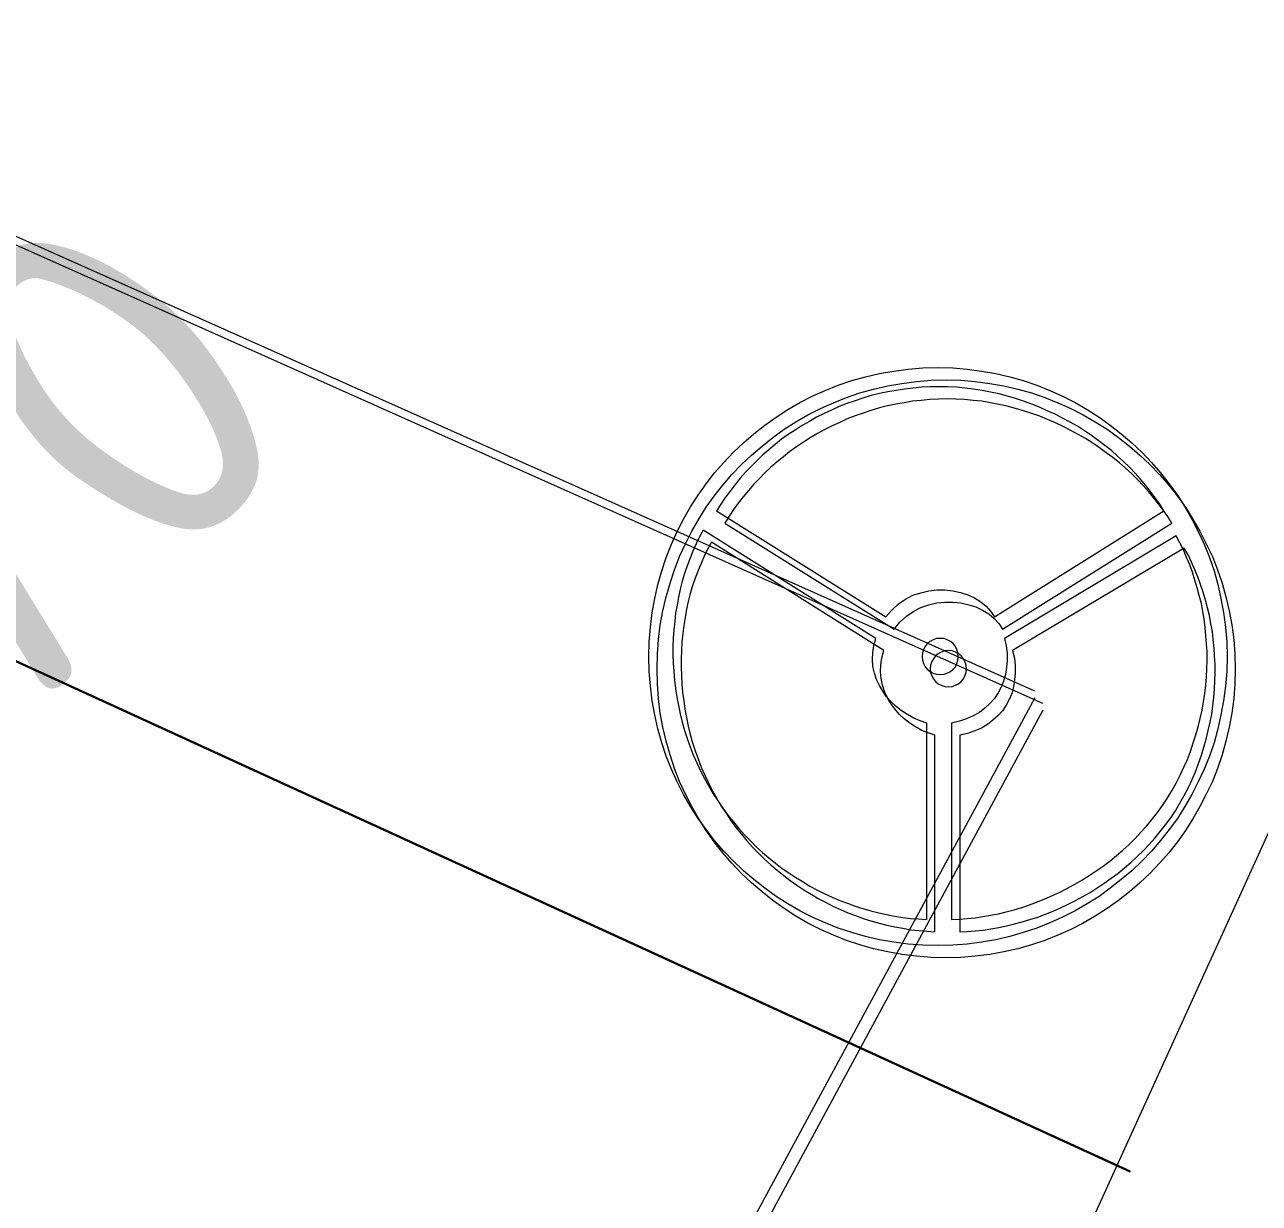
# Model space of a CAD drawing. Header units: millimetres. Extents: x 519 to 9564855, y -810 to 5021775.
# Drawn here: x 9526115.08 to 9526159.44, y 5001349.71 to 5001392.08 of the extents above; entities that cross this region are included whole.
import ezdxf

# ---------------------------------------------------------------- set-up
doc = ezdxf.new("R2010")
doc.units = ezdxf.units.MM
doc.header["$LTSCALE"] = 2
doc.header["$MEASUREMENT"] = 0
doc.layers.add('OLD WELLS(dr.bfr2000)', color=24, linetype='Continuous')
doc.layers.add('ТХ_выкидные линии', color=24, linetype='Continuous')
for name, color, linetype, lineweight in [('PPLINE_GAS', 4, 'GAS_LINE', 30), ('Электро', 1, 'Continuous', 30), ('Электроснаб', 1, 'Continuous', 18), ('Электроснабжене', 1, 'Continuous', 18)]:
    doc.layers.add(name, color=color, linetype=linetype, lineweight=lineweight)
doc.styles.add('92051501$0$STANDARD', font='simplex.shx')
doc.styles.add('Elect', font='isocpeur.ttf')
doc.linetypes.add('GAS_LINE', pattern='A,0.5,-0.2,["G",92051501$0$STANDARD,S=0.1,R=0,X=-0.1,Y=-0.05],-0.05', length=0.75)
doc.linetypes.add('WTR_LINE', pattern='A,0.5,-0.2,["W",92051501$0$STANDARD,S=0.1,R=0,X=-0.1,Y=-0.05],-0.05', length=0.75)

msp = doc.modelspace()

# ---------------------------------------------------------------- linework, layer by layer
at = {"layer": 'PPLINE_GAS', "linetype": 'GAS_LINE', "lineweight": 0, "ltscale": 20}
for points in [[(9526151.37432, 5001368.11513), (9526107.29906, 5001387.79579)], [(9526151.37432, 5001367.88083), (9526095.056, 5001263.615)]]:
    msp.add_lwpolyline(points, dxfattribs=at)
at = {"layer": 'PPLINE_GAS', "color": 4, "linetype": 'GAS_LINE', "lineweight": 0, "ltscale": 20, "elevation": 11.90027}
msp.add_lwpolyline([(9526151.66561, 5001367.67443), (9526107.59034, 5001387.3551)], dxfattribs=at)
at = {"layer": 'PPLINE_GAS', "lineweight": 0}
for points in [[(9526147.89586, 5001379.74906), (9526147.89586, 5001379.74906), (9526148.42558, 5001379.73868), (9526148.94492, 5001379.69713), (9526149.46425, 5001379.62442), (9526149.9732, 5001379.54133), (9526150.47177, 5001379.41669), (9526150.95994, 5001379.28166), (9526151.44812, 5001379.11548), (9526151.91552, 5001378.92851), (9526152.37253, 5001378.72078), (9526152.81916, 5001378.49227), (9526153.2554, 5001378.24299), (9526153.68126, 5001377.97294), (9526154.08634, 5001377.68211), (9526154.48104, 5001377.37051), (9526154.85496, 5001377.04852), (9526155.21849, 5001376.70576), (9526155.56125, 5001376.34222), (9526155.89363, 5001375.9683), (9526156.20523, 5001375.57361), (9526156.49606, 5001375.16853), (9526156.76611, 5001374.74267), (9526157.01539, 5001374.30643), (9526157.2439, 5001373.8598), (9526157.46202, 5001373.40278), (9526157.64898, 5001372.925), (9526157.81517, 5001372.44721), (9526157.9502, 5001371.94865), (9526158.06445, 5001371.45008), (9526158.15793, 5001370.94113), (9526158.23064, 5001370.4218), (9526158.27219, 5001369.89208), (9526158.28257, 5001369.36235), (9526158.28257, 5001369.36235), (9526158.27219, 5001368.82225), (9526158.23064, 5001368.29252), (9526158.15793, 5001367.77319), (9526158.06445, 5001367.26424), (9526157.9502, 5001366.76568), (9526157.81517, 5001366.26711), (9526157.64898, 5001365.77894), (9526157.46202, 5001365.31154), (9526157.2439, 5001364.85452), (9526157.01539, 5001364.40789), (9526156.76611, 5001363.97165), (9526156.49606, 5001363.5458), (9526156.20523, 5001363.14071), (9526155.89363, 5001362.74602), (9526155.56125, 5001362.3721), (9526155.21849, 5001362.00856), (9526154.85496, 5001361.6658), (9526154.48104, 5001361.34381), (9526154.08634, 5001361.03221), (9526153.68126, 5001360.74138), (9526153.2554, 5001360.47133), (9526152.81916, 5001360.22205), (9526152.37253, 5001359.99354), (9526151.91552, 5001359.78581), (9526151.44812, 5001359.59885), (9526150.95994, 5001359.44305), (9526150.47177, 5001359.29763), (9526149.9732, 5001359.18338), (9526149.46425, 5001359.0899), (9526148.94492, 5001359.02758), (9526148.42558, 5001358.98603), (9526147.89586, 5001358.97564), (9526147.89586, 5001358.97564), (9526147.35575, 5001358.98603), (9526146.82603, 5001359.02758), (9526146.30669, 5001359.0899), (9526145.79775, 5001359.18338), (9526145.2888, 5001359.29763), (9526144.80062, 5001359.44305), (9526144.31245, 5001359.59885), (9526143.84504, 5001359.78581), (9526143.37764, 5001359.99354), (9526142.93101, 5001360.22205), (9526142.49477, 5001360.47133), (9526142.0793, 5001360.74138), (9526141.67422, 5001361.03221), (9526141.27953, 5001361.34381), (9526140.90561, 5001361.6658), (9526140.54207, 5001362.00856), (9526140.19931, 5001362.3721), (9526139.86693, 5001362.74602), (9526139.56572, 5001363.14071), (9526139.27489, 5001363.5458), (9526139.00484, 5001363.97165), (9526138.75556, 5001364.40789), (9526138.52705, 5001364.85452), (9526138.31931, 5001365.31154), (9526138.13235, 5001365.77894), (9526137.97655, 5001366.26711), (9526137.83114, 5001366.76568), (9526137.71689, 5001367.26424), (9526137.6234, 5001367.77319), (9526137.56108, 5001368.29252), (9526137.51954, 5001368.82225), (9526137.50915, 5001369.36235), (9526137.50915, 5001369.36235), (9526137.51954, 5001369.89208), (9526137.56108, 5001370.4218), (9526137.6234, 5001370.94113), (9526137.71689, 5001371.45008), (9526137.83114, 5001371.94865), (9526137.97655, 5001372.44721), (9526138.13235, 5001372.925), (9526138.31931, 5001373.40278), (9526138.52705, 5001373.8598), (9526138.75556, 5001374.30643), (9526139.00484, 5001374.74267), (9526139.27489, 5001375.16853), (9526139.56572, 5001375.57361), (9526139.86693, 5001375.9683), (9526140.19931, 5001376.34222), (9526140.54207, 5001376.70576), (9526140.90561, 5001377.04852), (9526141.27953, 5001377.37051), (9526141.67422, 5001377.68211), (9526142.0793, 5001377.97294), (9526142.49477, 5001378.24299), (9526142.93101, 5001378.49227), (9526143.37764, 5001378.72078), (9526143.84504, 5001378.92851), (9526144.31245, 5001379.11548), (9526144.80062, 5001379.28166), (9526145.2888, 5001379.41669), (9526145.79775, 5001379.54133), (9526146.30669, 5001379.62442), (9526146.82603, 5001379.69713), (9526147.35575, 5001379.73868), (9526147.89586, 5001379.74906)], [(9526146.02625, 5001370.78533), (9526146.02625, 5001370.78533), (9526146.23399, 5001371.03461), (9526146.47288, 5001371.25274), (9526146.73255, 5001371.42931), (9526146.99222, 5001371.56434), (9526147.27266, 5001371.65782), (9526147.56349, 5001371.73052), (9526147.85431, 5001371.76168), (9526148.14514, 5001371.76168), (9526148.42558, 5001371.73052), (9526148.70602, 5001371.6682), (9526148.96569, 5001371.58511), (9526149.20459, 5001371.47086), (9526149.43309, 5001371.33583), (9526149.62006, 5001371.16964), (9526149.78624, 5001370.99307), (9526149.92127, 5001370.78533), (9526156.00788, 5001374.59726), (9526156.00788, 5001374.59726), (9526155.86247, 5001374.83615), (9526155.69628, 5001375.06466), (9526155.53009, 5001375.29317), (9526155.35352, 5001375.52167), (9526155.16656, 5001375.73979), (9526154.9796, 5001375.95792), (9526154.77186, 5001376.16565), (9526154.56413, 5001376.37338), (9526154.34601, 5001376.57073), (9526154.12789, 5001376.76808), (9526153.88899, 5001376.95504), (9526153.6501, 5001377.13161), (9526153.4112, 5001377.30819), (9526153.16192, 5001377.47438), (9526152.90226, 5001377.64056), (9526152.64259, 5001377.78598), (9526152.37253, 5001377.93139), (9526152.10248, 5001378.0768), (9526151.82204, 5001378.20145), (9526151.5416, 5001378.32609), (9526151.26116, 5001378.44034), (9526150.97033, 5001378.54421), (9526150.6795, 5001378.63769), (9526150.38867, 5001378.72078), (9526150.08746, 5001378.80387), (9526149.78624, 5001378.86619), (9526149.48503, 5001378.92851), (9526149.17343, 5001378.98045), (9526148.87221, 5001379.01161), (9526148.56061, 5001379.04277), (9526148.24901, 5001379.05316), (9526147.93741, 5001379.06354), (9526147.93741, 5001379.06354), (9526147.62581, 5001379.05316), (9526147.31421, 5001379.04277), (9526147.0026, 5001379.01161), (9526146.691, 5001378.98045), (9526146.38979, 5001378.92851), (9526146.08857, 5001378.87658), (9526145.78736, 5001378.81426), (9526145.49653, 5001378.74155), (9526145.19532, 5001378.64807), (9526144.91488, 5001378.55459), (9526144.62405, 5001378.46111), (9526144.34361, 5001378.34686), (9526144.07355, 5001378.22222), (9526143.8035, 5001378.09758), (9526143.53344, 5001377.96255), (9526143.27378, 5001377.81714), (9526143.01411, 5001377.67172), (9526142.76483, 5001377.50554), (9526142.51555, 5001377.33935), (9526142.27665, 5001377.17316), (9526142.04814, 5001376.9862), (9526141.81964, 5001376.79924), (9526141.60151, 5001376.61228), (9526141.38339, 5001376.40454), (9526141.17566, 5001376.19681), (9526140.97831, 5001375.98908), (9526140.79135, 5001375.77095), (9526140.60439, 5001375.54245), (9526140.42782, 5001375.31394), (9526140.25124, 5001375.08543), (9526140.09544, 5001374.84654), (9526139.93964, 5001374.59726), (9526146.02625, 5001370.78533)], [(9526147.49078, 5001366.97341), (9526147.49078, 5001366.97341), (9526147.25189, 5001367.0565), (9526147.02338, 5001367.14999), (9526146.79487, 5001367.27463), (9526146.58714, 5001367.40965), (9526146.38979, 5001367.56545), (9526146.21321, 5001367.73164), (9526146.04703, 5001367.9186), (9526145.912, 5001368.11595), (9526145.78736, 5001368.32368), (9526145.68349, 5001368.5418), (9526145.61079, 5001368.77031), (9526145.55885, 5001369.00921), (9526145.53808, 5001369.25849), (9526145.54846, 5001369.50777), (9526145.59001, 5001369.75705), (9526145.66272, 5001370.01672), (9526139.46185, 5001373.91173), (9526139.46185, 5001373.91173), (9526139.32683, 5001373.66245), (9526139.20218, 5001373.41317), (9526139.08793, 5001373.1535), (9526138.98406, 5001372.89384), (9526138.8802, 5001372.62378), (9526138.78672, 5001372.34334), (9526138.70362, 5001372.07329), (9526138.63092, 5001371.78246), (9526138.5686, 5001371.50202), (9526138.51666, 5001371.21119), (9526138.46473, 5001370.92036), (9526138.43357, 5001370.62953), (9526138.40241, 5001370.32832), (9526138.38163, 5001370.0271), (9526138.37125, 5001369.72589), (9526138.37125, 5001369.42467), (9526138.38163, 5001369.12346), (9526138.40241, 5001368.82225), (9526138.42318, 5001368.51064), (9526138.46473, 5001368.20943), (9526138.50628, 5001367.90822), (9526138.5686, 5001367.607), (9526138.63092, 5001367.30579), (9526138.70362, 5001367.00457), (9526138.78672, 5001366.70336), (9526138.8802, 5001366.41253), (9526138.98406, 5001366.1217), (9526139.09832, 5001365.83087), (9526139.22296, 5001365.54005), (9526139.35799, 5001365.2596), (9526139.5034, 5001364.97916), (9526139.6592, 5001364.69872), (9526139.6592, 5001364.69872), (9526139.815, 5001364.42867), (9526139.99157, 5001364.169), (9526140.15776, 5001363.90933), (9526140.34472, 5001363.66005), (9526140.54207, 5001363.42116), (9526140.73942, 5001363.18226), (9526140.93677, 5001362.95375), (9526141.15489, 5001362.73563), (9526141.36262, 5001362.5279), (9526141.59113, 5001362.32016), (9526141.81964, 5001362.12282), (9526142.05853, 5001361.93586), (9526142.29742, 5001361.7489), (9526142.53632, 5001361.58271), (9526142.7856, 5001361.41652), (9526143.04527, 5001361.26072), (9526143.29455, 5001361.10492), (9526143.5646, 5001360.96989), (9526143.82427, 5001360.83487), (9526144.09433, 5001360.71022), (9526144.36438, 5001360.59597), (9526144.64482, 5001360.4921), (9526144.91488, 5001360.38824), (9526145.19532, 5001360.30514), (9526145.48614, 5001360.22205), (9526145.76659, 5001360.14934), (9526146.04703, 5001360.08702), (9526146.33785, 5001360.03509), (9526146.62868, 5001359.98315), (9526146.90912, 5001359.95199), (9526147.19995, 5001359.93122), (9526147.49078, 5001359.91045), (9526147.49078, 5001366.97341)], [(9526150.2848, 5001370.01672), (9526150.2848, 5001370.01672), (9526150.34713, 5001369.74666), (9526150.37829, 5001369.47661), (9526150.37829, 5001369.21694), (9526150.35751, 5001368.96766), (9526150.31596, 5001368.71838), (9526150.25364, 5001368.47948), (9526150.16016, 5001368.26136), (9526150.0563, 5001368.05363), (9526149.92127, 5001367.85628), (9526149.75508, 5001367.66932), (9526149.57851, 5001367.51352), (9526149.38116, 5001367.35772), (9526149.16304, 5001367.23308), (9526148.92415, 5001367.12921), (9526148.66448, 5001367.03573), (9526148.38404, 5001366.97341), (9526148.38404, 5001359.91045), (9526148.38404, 5001359.91045), (9526148.66448, 5001359.92083), (9526148.94492, 5001359.94161), (9526149.22536, 5001359.97277), (9526149.5058, 5001360.01432), (9526149.78624, 5001360.06625), (9526150.06668, 5001360.11818), (9526150.34713, 5001360.19089), (9526150.62757, 5001360.2636), (9526150.90801, 5001360.34669), (9526151.18845, 5001360.44017), (9526151.46889, 5001360.54404), (9526151.73894, 5001360.6479), (9526152.009, 5001360.77254), (9526152.27905, 5001360.89719), (9526152.54911, 5001361.03221), (9526152.80878, 5001361.17763), (9526153.06844, 5001361.32304), (9526153.32811, 5001361.48923), (9526153.57739, 5001361.65542), (9526153.82667, 5001361.83199), (9526154.06557, 5001362.00856), (9526154.30446, 5001362.20591), (9526154.53297, 5001362.40326), (9526154.76148, 5001362.61099), (9526154.9796, 5001362.81873), (9526155.18733, 5001363.04723), (9526155.39507, 5001363.27574), (9526155.59241, 5001363.51464), (9526155.77937, 5001363.75353), (9526155.96634, 5001364.00281), (9526156.13252, 5001364.26248), (9526156.29871, 5001364.53253), (9526156.29871, 5001364.53253), (9526156.45451, 5001364.81298), (9526156.59992, 5001365.09342), (9526156.73495, 5001365.38424), (9526156.85959, 5001365.66469), (9526156.96346, 5001365.95551), (9526157.06733, 5001366.25673), (9526157.16081, 5001366.54756), (9526157.2439, 5001366.83838), (9526157.31661, 5001367.1396), (9526157.38931, 5001367.44081), (9526157.44125, 5001367.73164), (9526157.4828, 5001368.03286), (9526157.51396, 5001368.33407), (9526157.54512, 5001368.63528), (9526157.5555, 5001368.92611), (9526157.56589, 5001369.22733), (9526157.56589, 5001369.52854), (9526157.54512, 5001369.81937), (9526157.52434, 5001370.1102), (9526157.49318, 5001370.41141), (9526157.46202, 5001370.70224), (9526157.41009, 5001370.98268), (9526157.35815, 5001371.27351), (9526157.28545, 5001371.55395), (9526157.21274, 5001371.83439), (9526157.12965, 5001372.11483), (9526157.03617, 5001372.39527), (9526156.94269, 5001372.66533), (9526156.82843, 5001372.925), (9526156.71418, 5001373.19505), (9526156.58954, 5001373.45472), (9526156.45451, 5001373.704), (9526150.2848, 5001370.01672)], [(9526147.97896, 5001370.01672), (9526147.97896, 5001370.01672), (9526147.84393, 5001370.00633), (9526147.71929, 5001369.96478), (9526147.61542, 5001369.90246), (9526147.51155, 5001369.82976), (9526147.43885, 5001369.72589), (9526147.37653, 5001369.62202), (9526147.33498, 5001369.49738), (9526147.32459, 5001369.36235), (9526147.32459, 5001369.36235), (9526147.33498, 5001369.22733), (9526147.37653, 5001369.11307), (9526147.43885, 5001368.99882), (9526147.51155, 5001368.90534), (9526147.61542, 5001368.82225), (9526147.71929, 5001368.77031), (9526147.84393, 5001368.72877), (9526147.97896, 5001368.71838), (9526147.97896, 5001368.71838), (9526148.11398, 5001368.72877), (9526148.22824, 5001368.77031), (9526148.34249, 5001368.82225), (9526148.43597, 5001368.90534), (9526148.51906, 5001368.99882), (9526148.571, 5001369.11307), (9526148.61254, 5001369.22733), (9526148.62293, 5001369.36235), (9526148.62293, 5001369.36235), (9526148.61254, 5001369.49738), (9526148.571, 5001369.62202), (9526148.51906, 5001369.72589), (9526148.43597, 5001369.82976), (9526148.34249, 5001369.90246), (9526148.22824, 5001369.96478), (9526148.11398, 5001370.00633), (9526147.97896, 5001370.01672)]]:
    msp.add_lwpolyline(points, dxfattribs=at)
at = {"layer": 'PPLINE_GAS', "color": 54, "lineweight": 0, "true_color": 0xa8a81f, "elevation": 11.90027}
for points in [[(9526148.18714, 5001379.30837), (9526148.18714, 5001379.30837), (9526148.71687, 5001379.29799), (9526149.2362, 5001379.25644), (9526149.75554, 5001379.18373), (9526150.26449, 5001379.10064), (9526150.76305, 5001378.976), (9526151.25122, 5001378.84097), (9526151.7394, 5001378.67478), (9526152.2068, 5001378.48782), (9526152.66382, 5001378.28009), (9526153.11045, 5001378.05158), (9526153.54669, 5001377.8023), (9526153.97254, 5001377.53225), (9526154.37762, 5001377.24142), (9526154.77232, 5001376.92982), (9526155.14624, 5001376.60783), (9526155.50978, 5001376.26507), (9526155.85254, 5001375.90153), (9526156.18491, 5001375.52761), (9526156.49651, 5001375.13292), (9526156.78734, 5001374.72783), (9526157.0574, 5001374.30198), (9526157.30668, 5001373.86574), (9526157.53518, 5001373.41911), (9526157.7533, 5001372.96209), (9526157.94027, 5001372.48431), (9526158.10645, 5001372.00652), (9526158.24148, 5001371.50795), (9526158.35573, 5001371.00939), (9526158.44921, 5001370.50044), (9526158.52192, 5001369.98111), (9526158.56347, 5001369.45139), (9526158.57385, 5001368.92166), (9526158.57385, 5001368.92166), (9526158.56347, 5001368.38155), (9526158.52192, 5001367.85183), (9526158.44921, 5001367.3325), (9526158.35573, 5001366.82355), (9526158.24148, 5001366.32499), (9526158.10645, 5001365.82642), (9526157.94027, 5001365.33825), (9526157.7533, 5001364.87085), (9526157.53518, 5001364.41383), (9526157.30668, 5001363.9672), (9526157.0574, 5001363.53096), (9526156.78734, 5001363.10511), (9526156.49651, 5001362.70002), (9526156.18491, 5001362.30533), (9526155.85254, 5001361.93141), (9526155.50978, 5001361.56787), (9526155.14624, 5001361.22511), (9526154.77232, 5001360.90312), (9526154.37762, 5001360.59152), (9526153.97254, 5001360.30069), (9526153.54669, 5001360.03064), (9526153.11045, 5001359.78136), (9526152.66382, 5001359.55285), (9526152.2068, 5001359.34512), (9526151.7394, 5001359.15816), (9526151.25122, 5001359.00235), (9526150.76305, 5001358.85694), (9526150.26449, 5001358.74269), (9526149.75554, 5001358.64921), (9526149.2362, 5001358.58689), (9526148.71687, 5001358.54534), (9526148.18714, 5001358.53495), (9526148.18714, 5001358.53495), (9526147.64704, 5001358.54534), (9526147.11731, 5001358.58689), (9526146.59798, 5001358.64921), (9526146.08903, 5001358.74269), (9526145.58008, 5001358.85694), (9526145.0919, 5001359.00235), (9526144.60373, 5001359.15816), (9526144.13633, 5001359.34512), (9526143.66893, 5001359.55285), (9526143.2223, 5001359.78136), (9526142.78605, 5001360.03064), (9526142.37059, 5001360.30069), (9526141.9655, 5001360.59152), (9526141.57081, 5001360.90312), (9526141.19689, 5001361.22511), (9526140.83335, 5001361.56787), (9526140.49059, 5001361.93141), (9526140.15822, 5001362.30533), (9526139.857, 5001362.70002), (9526139.56617, 5001363.10511), (9526139.29612, 5001363.53096), (9526139.04684, 5001363.9672), (9526138.81833, 5001364.41383), (9526138.6106, 5001364.87085), (9526138.42364, 5001365.33825), (9526138.26784, 5001365.82642), (9526138.12242, 5001366.32499), (9526138.00817, 5001366.82355), (9526137.91469, 5001367.3325), (9526137.85237, 5001367.85183), (9526137.81082, 5001368.38155), (9526137.80043, 5001368.92166), (9526137.80043, 5001368.92166), (9526137.81082, 5001369.45139), (9526137.85237, 5001369.98111), (9526137.91469, 5001370.50044), (9526138.00817, 5001371.00939), (9526138.12242, 5001371.50795), (9526138.26784, 5001372.00652), (9526138.42364, 5001372.48431), (9526138.6106, 5001372.96209), (9526138.81833, 5001373.41911), (9526139.04684, 5001373.86574), (9526139.29612, 5001374.30198), (9526139.56617, 5001374.72783), (9526139.857, 5001375.13292), (9526140.15822, 5001375.52761), (9526140.49059, 5001375.90153), (9526140.83335, 5001376.26507), (9526141.19689, 5001376.60783), (9526141.57081, 5001376.92982), (9526141.9655, 5001377.24142), (9526142.37059, 5001377.53225), (9526142.78605, 5001377.8023), (9526143.2223, 5001378.05158), (9526143.66893, 5001378.28009), (9526144.13633, 5001378.48782), (9526144.60373, 5001378.67478), (9526145.0919, 5001378.84097), (9526145.58008, 5001378.976), (9526146.08903, 5001379.10064), (9526146.59798, 5001379.18373), (9526147.11731, 5001379.25644), (9526147.64704, 5001379.29799), (9526148.18714, 5001379.30837)], [(9526146.31754, 5001370.34464), (9526146.31754, 5001370.34464), (9526146.52527, 5001370.59392), (9526146.76417, 5001370.81204), (9526147.02383, 5001370.98862), (9526147.2835, 5001371.12365), (9526147.56394, 5001371.21713), (9526147.85477, 5001371.28983), (9526148.1456, 5001371.32099), (9526148.43643, 5001371.32099), (9526148.71687, 5001371.28983), (9526148.99731, 5001371.22751), (9526149.25698, 5001371.14442), (9526149.49587, 5001371.03017), (9526149.72438, 5001370.89514), (9526149.91134, 5001370.72895), (9526150.07753, 5001370.55238), (9526150.21255, 5001370.34464), (9526156.29917, 5001374.15657), (9526156.29917, 5001374.15657), (9526156.15375, 5001374.39546), (9526155.98756, 5001374.62397), (9526155.82138, 5001374.85248), (9526155.6448, 5001375.08098), (9526155.45784, 5001375.2991), (9526155.27088, 5001375.51722), (9526155.06315, 5001375.72496), (9526154.85541, 5001375.93269), (9526154.63729, 5001376.13004), (9526154.41917, 5001376.32739), (9526154.18028, 5001376.51435), (9526153.94138, 5001376.69092), (9526153.70249, 5001376.8675), (9526153.45321, 5001377.03368), (9526153.19354, 5001377.19987), (9526152.93387, 5001377.34529), (9526152.66382, 5001377.4907), (9526152.39376, 5001377.63611), (9526152.11332, 5001377.76075), (9526151.83288, 5001377.88539), (9526151.55244, 5001377.99965), (9526151.26161, 5001378.10352), (9526150.97078, 5001378.197), (9526150.67995, 5001378.28009), (9526150.37874, 5001378.36318), (9526150.07753, 5001378.4255), (9526149.77631, 5001378.48782), (9526149.46471, 5001378.53976), (9526149.1635, 5001378.57092), (9526148.85189, 5001378.60208), (9526148.54029, 5001378.61246), (9526148.22869, 5001378.62285), (9526148.22869, 5001378.62285), (9526147.91709, 5001378.61246), (9526147.60549, 5001378.60208), (9526147.29389, 5001378.57092), (9526146.98229, 5001378.53976), (9526146.68107, 5001378.48782), (9526146.37986, 5001378.43589), (9526146.07864, 5001378.37357), (9526145.78781, 5001378.30086), (9526145.4866, 5001378.20738), (9526145.20616, 5001378.1139), (9526144.91533, 5001378.02042), (9526144.63489, 5001377.90617), (9526144.36483, 5001377.78153), (9526144.09478, 5001377.65689), (9526143.82473, 5001377.52186), (9526143.56506, 5001377.37645), (9526143.30539, 5001377.23103), (9526143.05611, 5001377.06484), (9526142.80683, 5001376.89866), (9526142.56793, 5001376.73247), (9526142.33943, 5001376.54551), (9526142.11092, 5001376.35855), (9526141.8928, 5001376.17159), (9526141.67468, 5001375.96385), (9526141.46694, 5001375.75612), (9526141.2696, 5001375.54838), (9526141.08263, 5001375.33026), (9526140.89567, 5001375.10176), (9526140.7191, 5001374.87325), (9526140.54253, 5001374.64474), (9526140.38672, 5001374.40585), (9526140.23092, 5001374.15657), (9526146.31754, 5001370.34464)], [(9526147.78206, 5001366.53272), (9526147.78206, 5001366.53272), (9526147.54317, 5001366.61581), (9526147.31466, 5001366.70929), (9526147.08615, 5001366.83393), (9526146.87842, 5001366.96896), (9526146.68107, 5001367.12476), (9526146.5045, 5001367.29095), (9526146.33831, 5001367.47791), (9526146.20328, 5001367.67526), (9526146.07864, 5001367.88299), (9526145.97478, 5001368.10111), (9526145.90207, 5001368.32962), (9526145.85013, 5001368.56852), (9526145.82936, 5001368.8178), (9526145.83975, 5001369.06708), (9526145.88129, 5001369.31636), (9526145.954, 5001369.57603), (9526139.75314, 5001373.47104), (9526139.75314, 5001373.47104), (9526139.61811, 5001373.22176), (9526139.49347, 5001372.97248), (9526139.37921, 5001372.71281), (9526139.27535, 5001372.45315), (9526139.17148, 5001372.18309), (9526139.078, 5001371.90265), (9526138.99491, 5001371.63259), (9526138.9222, 5001371.34177), (9526138.85988, 5001371.06133), (9526138.80794, 5001370.7705), (9526138.75601, 5001370.47967), (9526138.72485, 5001370.18884), (9526138.69369, 5001369.88763), (9526138.67292, 5001369.58641), (9526138.66253, 5001369.2852), (9526138.66253, 5001368.98398), (9526138.67292, 5001368.68277), (9526138.69369, 5001368.38155), (9526138.71446, 5001368.06995), (9526138.75601, 5001367.76874), (9526138.79756, 5001367.46752), (9526138.85988, 5001367.16631), (9526138.9222, 5001366.86509), (9526138.99491, 5001366.56388), (9526139.078, 5001366.26267), (9526139.17148, 5001365.97184), (9526139.27535, 5001365.68101), (9526139.3896, 5001365.39018), (9526139.51424, 5001365.09935), (9526139.64927, 5001364.81891), (9526139.79468, 5001364.53847), (9526139.95048, 5001364.25803), (9526139.95048, 5001364.25803), (9526140.10628, 5001363.98798), (9526140.28286, 5001363.72831), (9526140.44905, 5001363.46864), (9526140.63601, 5001363.21936), (9526140.83335, 5001362.98047), (9526141.0307, 5001362.74157), (9526141.22805, 5001362.51306), (9526141.44617, 5001362.29494), (9526141.6539, 5001362.08721), (9526141.88241, 5001361.87947), (9526142.11092, 5001361.68213), (9526142.34981, 5001361.49517), (9526142.58871, 5001361.3082), (9526142.8276, 5001361.14202), (9526143.07688, 5001360.97583), (9526143.33655, 5001360.82003), (9526143.58583, 5001360.66423), (9526143.85589, 5001360.5292), (9526144.11555, 5001360.39417), (9526144.38561, 5001360.26953), (9526144.65566, 5001360.15528), (9526144.9361, 5001360.05141), (9526145.20616, 5001359.94755), (9526145.4866, 5001359.86445), (9526145.77743, 5001359.78136), (9526146.05787, 5001359.70865), (9526146.33831, 5001359.64633), (9526146.62914, 5001359.5944), (9526146.91997, 5001359.54246), (9526147.20041, 5001359.5113), (9526147.49123, 5001359.49053), (9526147.78206, 5001359.46976), (9526147.78206, 5001366.53272)], [(9526150.57609, 5001369.57603), (9526150.57609, 5001369.57603), (9526150.63841, 5001369.30597), (9526150.66957, 5001369.03592), (9526150.66957, 5001368.77625), (9526150.64879, 5001368.52697), (9526150.60725, 5001368.27769), (9526150.54493, 5001368.03879), (9526150.45145, 5001367.82067), (9526150.34758, 5001367.61294), (9526150.21255, 5001367.41559), (9526150.04637, 5001367.22863), (9526149.86979, 5001367.07283), (9526149.67244, 5001366.91703), (9526149.45432, 5001366.79239), (9526149.21543, 5001366.68852), (9526148.95576, 5001366.59504), (9526148.67532, 5001366.53272), (9526148.67532, 5001359.46976), (9526148.67532, 5001359.46976), (9526148.95576, 5001359.48014), (9526149.2362, 5001359.50092), (9526149.51664, 5001359.53208), (9526149.79708, 5001359.57362), (9526150.07753, 5001359.62556), (9526150.35797, 5001359.67749), (9526150.63841, 5001359.7502), (9526150.91885, 5001359.82291), (9526151.19929, 5001359.906), (9526151.47973, 5001359.99948), (9526151.76017, 5001360.10335), (9526152.03023, 5001360.20721), (9526152.30028, 5001360.33185), (9526152.57034, 5001360.45649), (9526152.84039, 5001360.59152), (9526153.10006, 5001360.73694), (9526153.35973, 5001360.88235), (9526153.61939, 5001361.04854), (9526153.86867, 5001361.21472), (9526154.11796, 5001361.3913), (9526154.35685, 5001361.56787), (9526154.59574, 5001361.76522), (9526154.82425, 5001361.96257), (9526155.05276, 5001362.1703), (9526155.27088, 5001362.37804), (9526155.47862, 5001362.60654), (9526155.68635, 5001362.83505), (9526155.8837, 5001363.07395), (9526156.07066, 5001363.31284), (9526156.25762, 5001363.56212), (9526156.42381, 5001363.82179), (9526156.58999, 5001364.09184), (9526156.58999, 5001364.09184), (9526156.74579, 5001364.37228), (9526156.89121, 5001364.65273), (9526157.02623, 5001364.94355), (9526157.15088, 5001365.22399), (9526157.25474, 5001365.51482), (9526157.35861, 5001365.81604), (9526157.45209, 5001366.10686), (9526157.53518, 5001366.39769), (9526157.60789, 5001366.69891), (9526157.6806, 5001367.00012), (9526157.73253, 5001367.29095), (9526157.77408, 5001367.59216), (9526157.80524, 5001367.89338), (9526157.8364, 5001368.19459), (9526157.84679, 5001368.48542), (9526157.85717, 5001368.78664), (9526157.85717, 5001369.08785), (9526157.8364, 5001369.37868), (9526157.81562, 5001369.66951), (9526157.78446, 5001369.97072), (9526157.7533, 5001370.26155), (9526157.70137, 5001370.54199), (9526157.64944, 5001370.83282), (9526157.57673, 5001371.11326), (9526157.50402, 5001371.3937), (9526157.42093, 5001371.67414), (9526157.32745, 5001371.95458), (9526157.23397, 5001372.22464), (9526157.11972, 5001372.48431), (9526157.00546, 5001372.75436), (9526156.88082, 5001373.01403), (9526156.74579, 5001373.26331), (9526150.57609, 5001369.57603)], [(9526148.27024, 5001369.57603), (9526148.27024, 5001369.57603), (9526148.13521, 5001369.56564), (9526148.01057, 5001369.52409), (9526147.9067, 5001369.46177), (9526147.80284, 5001369.38907), (9526147.73013, 5001369.2852), (9526147.66781, 5001369.18133), (9526147.62626, 5001369.05669), (9526147.61588, 5001368.92166), (9526147.61588, 5001368.92166), (9526147.62626, 5001368.78664), (9526147.66781, 5001368.67238), (9526147.73013, 5001368.55813), (9526147.80284, 5001368.46465), (9526147.9067, 5001368.38155), (9526148.01057, 5001368.32962), (9526148.13521, 5001368.28807), (9526148.27024, 5001368.27769), (9526148.27024, 5001368.27769), (9526148.40527, 5001368.28807), (9526148.51952, 5001368.32962), (9526148.63377, 5001368.38155), (9526148.72725, 5001368.46465), (9526148.81035, 5001368.55813), (9526148.86228, 5001368.67238), (9526148.90383, 5001368.78664), (9526148.91421, 5001368.92166), (9526148.91421, 5001368.92166), (9526148.90383, 5001369.05669), (9526148.86228, 5001369.18133), (9526148.81035, 5001369.2852), (9526148.72725, 5001369.38907), (9526148.63377, 5001369.46177), (9526148.51952, 5001369.52409), (9526148.40527, 5001369.56564), (9526148.27024, 5001369.57603)]]:
    msp.add_lwpolyline(points, dxfattribs=at)
at = {"layer": 'PPLINE_GAS', "color": 4, "lineweight": 0, "elevation": 11.90027}
for points in [[(9526148.18714, 5001379.30837), (9526148.18714, 5001379.30837), (9526148.71687, 5001379.29799), (9526149.2362, 5001379.25644), (9526149.75554, 5001379.18373), (9526150.26449, 5001379.10064), (9526150.76305, 5001378.976), (9526151.25122, 5001378.84097), (9526151.7394, 5001378.67478), (9526152.2068, 5001378.48782), (9526152.66382, 5001378.28009), (9526153.11045, 5001378.05158), (9526153.54669, 5001377.8023), (9526153.97254, 5001377.53225), (9526154.37762, 5001377.24142), (9526154.77232, 5001376.92982), (9526155.14624, 5001376.60783), (9526155.50978, 5001376.26507), (9526155.85254, 5001375.90153), (9526156.18491, 5001375.52761), (9526156.49651, 5001375.13292), (9526156.78734, 5001374.72783), (9526157.0574, 5001374.30198), (9526157.30668, 5001373.86574), (9526157.53518, 5001373.41911), (9526157.7533, 5001372.96209), (9526157.94027, 5001372.48431), (9526158.10645, 5001372.00652), (9526158.24148, 5001371.50795), (9526158.35573, 5001371.00939), (9526158.44921, 5001370.50044), (9526158.52192, 5001369.98111), (9526158.56347, 5001369.45139), (9526158.57385, 5001368.92166), (9526158.57385, 5001368.92166), (9526158.56347, 5001368.38155), (9526158.52192, 5001367.85183), (9526158.44921, 5001367.3325), (9526158.35573, 5001366.82355), (9526158.24148, 5001366.32499), (9526158.10645, 5001365.82642), (9526157.94027, 5001365.33825), (9526157.7533, 5001364.87085), (9526157.53518, 5001364.41383), (9526157.30668, 5001363.9672), (9526157.0574, 5001363.53096), (9526156.78734, 5001363.10511), (9526156.49651, 5001362.70002), (9526156.18491, 5001362.30533), (9526155.85254, 5001361.93141), (9526155.50978, 5001361.56787), (9526155.14624, 5001361.22511), (9526154.77232, 5001360.90312), (9526154.37762, 5001360.59152), (9526153.97254, 5001360.30069), (9526153.54669, 5001360.03064), (9526153.11045, 5001359.78136), (9526152.66382, 5001359.55285), (9526152.2068, 5001359.34512), (9526151.7394, 5001359.15816), (9526151.25122, 5001359.00235), (9526150.76305, 5001358.85694), (9526150.26449, 5001358.74269), (9526149.75554, 5001358.64921), (9526149.2362, 5001358.58689), (9526148.71687, 5001358.54534), (9526148.18714, 5001358.53495), (9526148.18714, 5001358.53495), (9526147.64704, 5001358.54534), (9526147.11731, 5001358.58689), (9526146.59798, 5001358.64921), (9526146.08903, 5001358.74269), (9526145.58008, 5001358.85694), (9526145.0919, 5001359.00235), (9526144.60373, 5001359.15816), (9526144.13633, 5001359.34512), (9526143.66893, 5001359.55285), (9526143.2223, 5001359.78136), (9526142.78605, 5001360.03064), (9526142.37059, 5001360.30069), (9526141.9655, 5001360.59152), (9526141.57081, 5001360.90312), (9526141.19689, 5001361.22511), (9526140.83335, 5001361.56787), (9526140.49059, 5001361.93141), (9526140.15822, 5001362.30533), (9526139.857, 5001362.70002), (9526139.56617, 5001363.10511), (9526139.29612, 5001363.53096), (9526139.04684, 5001363.9672), (9526138.81833, 5001364.41383), (9526138.6106, 5001364.87085), (9526138.42364, 5001365.33825), (9526138.26784, 5001365.82642), (9526138.12242, 5001366.32499), (9526138.00817, 5001366.82355), (9526137.91469, 5001367.3325), (9526137.85237, 5001367.85183), (9526137.81082, 5001368.38155), (9526137.80043, 5001368.92166), (9526137.80043, 5001368.92166), (9526137.81082, 5001369.45139), (9526137.85237, 5001369.98111), (9526137.91469, 5001370.50044), (9526138.00817, 5001371.00939), (9526138.12242, 5001371.50795), (9526138.26784, 5001372.00652), (9526138.42364, 5001372.48431), (9526138.6106, 5001372.96209), (9526138.81833, 5001373.41911), (9526139.04684, 5001373.86574), (9526139.29612, 5001374.30198), (9526139.56617, 5001374.72783), (9526139.857, 5001375.13292), (9526140.15822, 5001375.52761), (9526140.49059, 5001375.90153), (9526140.83335, 5001376.26507), (9526141.19689, 5001376.60783), (9526141.57081, 5001376.92982), (9526141.9655, 5001377.24142), (9526142.37059, 5001377.53225), (9526142.78605, 5001377.8023), (9526143.2223, 5001378.05158), (9526143.66893, 5001378.28009), (9526144.13633, 5001378.48782), (9526144.60373, 5001378.67478), (9526145.0919, 5001378.84097), (9526145.58008, 5001378.976), (9526146.08903, 5001379.10064), (9526146.59798, 5001379.18373), (9526147.11731, 5001379.25644), (9526147.64704, 5001379.29799), (9526148.18714, 5001379.30837)], [(9526148.18714, 5001379.30837), (9526148.18714, 5001379.30837), (9526148.71687, 5001379.29799), (9526149.2362, 5001379.25644), (9526149.75554, 5001379.18373), (9526150.26449, 5001379.10064), (9526150.76305, 5001378.976), (9526151.25122, 5001378.84097), (9526151.7394, 5001378.67478), (9526152.2068, 5001378.48782), (9526152.66382, 5001378.28009), (9526153.11045, 5001378.05158), (9526153.54669, 5001377.8023), (9526153.97254, 5001377.53225), (9526154.37762, 5001377.24142), (9526154.77232, 5001376.92982), (9526155.14624, 5001376.60783), (9526155.50978, 5001376.26507), (9526155.85254, 5001375.90153), (9526156.18491, 5001375.52761), (9526156.49651, 5001375.13292), (9526156.78734, 5001374.72783), (9526157.0574, 5001374.30198), (9526157.30668, 5001373.86574), (9526157.53518, 5001373.41911), (9526157.7533, 5001372.96209), (9526157.94027, 5001372.48431), (9526158.10645, 5001372.00652), (9526158.24148, 5001371.50795), (9526158.35573, 5001371.00939), (9526158.44921, 5001370.50044), (9526158.52192, 5001369.98111), (9526158.56347, 5001369.45139), (9526158.57385, 5001368.92166), (9526158.57385, 5001368.92166), (9526158.56347, 5001368.38155), (9526158.52192, 5001367.85183), (9526158.44921, 5001367.3325), (9526158.35573, 5001366.82355), (9526158.24148, 5001366.32499), (9526158.10645, 5001365.82642), (9526157.94027, 5001365.33825), (9526157.7533, 5001364.87085), (9526157.53518, 5001364.41383), (9526157.30668, 5001363.9672), (9526157.0574, 5001363.53096), (9526156.78734, 5001363.10511), (9526156.49651, 5001362.70002), (9526156.18491, 5001362.30533), (9526155.85254, 5001361.93141), (9526155.50978, 5001361.56787), (9526155.14624, 5001361.22511), (9526154.77232, 5001360.90312), (9526154.37762, 5001360.59152), (9526153.97254, 5001360.30069), (9526153.54669, 5001360.03064), (9526153.11045, 5001359.78136), (9526152.66382, 5001359.55285), (9526152.2068, 5001359.34512), (9526151.7394, 5001359.15816), (9526151.25122, 5001359.00235), (9526150.76305, 5001358.85694), (9526150.26449, 5001358.74269), (9526149.75554, 5001358.64921), (9526149.2362, 5001358.58689), (9526148.71687, 5001358.54534), (9526148.18714, 5001358.53495), (9526148.18714, 5001358.53495), (9526147.64704, 5001358.54534), (9526147.11731, 5001358.58689), (9526146.59798, 5001358.64921), (9526146.08903, 5001358.74269), (9526145.58008, 5001358.85694), (9526145.0919, 5001359.00235), (9526144.60373, 5001359.15816), (9526144.13633, 5001359.34512), (9526143.66893, 5001359.55285), (9526143.2223, 5001359.78136), (9526142.78605, 5001360.03064), (9526142.37059, 5001360.30069), (9526141.9655, 5001360.59152), (9526141.57081, 5001360.90312), (9526141.19689, 5001361.22511), (9526140.83335, 5001361.56787), (9526140.49059, 5001361.93141), (9526140.15822, 5001362.30533), (9526139.857, 5001362.70002), (9526139.56617, 5001363.10511), (9526139.29612, 5001363.53096), (9526139.04684, 5001363.9672), (9526138.81833, 5001364.41383), (9526138.6106, 5001364.87085), (9526138.42364, 5001365.33825), (9526138.26784, 5001365.82642), (9526138.12242, 5001366.32499), (9526138.00817, 5001366.82355), (9526137.91469, 5001367.3325), (9526137.85237, 5001367.85183), (9526137.81082, 5001368.38155), (9526137.80043, 5001368.92166), (9526137.80043, 5001368.92166), (9526137.81082, 5001369.45139), (9526137.85237, 5001369.98111), (9526137.91469, 5001370.50044), (9526138.00817, 5001371.00939), (9526138.12242, 5001371.50795), (9526138.26784, 5001372.00652), (9526138.42364, 5001372.48431), (9526138.6106, 5001372.96209), (9526138.81833, 5001373.41911), (9526139.04684, 5001373.86574), (9526139.29612, 5001374.30198), (9526139.56617, 5001374.72783), (9526139.857, 5001375.13292), (9526140.15822, 5001375.52761), (9526140.49059, 5001375.90153), (9526140.83335, 5001376.26507), (9526141.19689, 5001376.60783), (9526141.57081, 5001376.92982), (9526141.9655, 5001377.24142), (9526142.37059, 5001377.53225), (9526142.78605, 5001377.8023), (9526143.2223, 5001378.05158), (9526143.66893, 5001378.28009), (9526144.13633, 5001378.48782), (9526144.60373, 5001378.67478), (9526145.0919, 5001378.84097), (9526145.58008, 5001378.976), (9526146.08903, 5001379.10064), (9526146.59798, 5001379.18373), (9526147.11731, 5001379.25644), (9526147.64704, 5001379.29799), (9526148.18714, 5001379.30837)], [(9526146.31754, 5001370.34464), (9526146.31754, 5001370.34464), (9526146.52527, 5001370.59392), (9526146.76417, 5001370.81204), (9526147.02383, 5001370.98862), (9526147.2835, 5001371.12365), (9526147.56394, 5001371.21713), (9526147.85477, 5001371.28983), (9526148.1456, 5001371.32099), (9526148.43643, 5001371.32099), (9526148.71687, 5001371.28983), (9526148.99731, 5001371.22751), (9526149.25698, 5001371.14442), (9526149.49587, 5001371.03017), (9526149.72438, 5001370.89514), (9526149.91134, 5001370.72895), (9526150.07753, 5001370.55238), (9526150.21255, 5001370.34464), (9526156.29917, 5001374.15657), (9526156.29917, 5001374.15657), (9526156.15375, 5001374.39546), (9526155.98756, 5001374.62397), (9526155.82138, 5001374.85248), (9526155.6448, 5001375.08098), (9526155.45784, 5001375.2991), (9526155.27088, 5001375.51722), (9526155.06315, 5001375.72496), (9526154.85541, 5001375.93269), (9526154.63729, 5001376.13004), (9526154.41917, 5001376.32739), (9526154.18028, 5001376.51435), (9526153.94138, 5001376.69092), (9526153.70249, 5001376.8675), (9526153.45321, 5001377.03368), (9526153.19354, 5001377.19987), (9526152.93387, 5001377.34529), (9526152.66382, 5001377.4907), (9526152.39376, 5001377.63611), (9526152.11332, 5001377.76075), (9526151.83288, 5001377.88539), (9526151.55244, 5001377.99965), (9526151.26161, 5001378.10352), (9526150.97078, 5001378.197), (9526150.67995, 5001378.28009), (9526150.37874, 5001378.36318), (9526150.07753, 5001378.4255), (9526149.77631, 5001378.48782), (9526149.46471, 5001378.53976), (9526149.1635, 5001378.57092), (9526148.85189, 5001378.60208), (9526148.54029, 5001378.61246), (9526148.22869, 5001378.62285), (9526148.22869, 5001378.62285), (9526147.91709, 5001378.61246), (9526147.60549, 5001378.60208), (9526147.29389, 5001378.57092), (9526146.98229, 5001378.53976), (9526146.68107, 5001378.48782), (9526146.37986, 5001378.43589), (9526146.07864, 5001378.37357), (9526145.78781, 5001378.30086), (9526145.4866, 5001378.20738), (9526145.20616, 5001378.1139), (9526144.91533, 5001378.02042), (9526144.63489, 5001377.90617), (9526144.36483, 5001377.78153), (9526144.09478, 5001377.65689), (9526143.82473, 5001377.52186), (9526143.56506, 5001377.37645), (9526143.30539, 5001377.23103), (9526143.05611, 5001377.06484), (9526142.80683, 5001376.89866), (9526142.56793, 5001376.73247), (9526142.33943, 5001376.54551), (9526142.11092, 5001376.35855), (9526141.8928, 5001376.17159), (9526141.67468, 5001375.96385), (9526141.46694, 5001375.75612), (9526141.2696, 5001375.54838), (9526141.08263, 5001375.33026), (9526140.89567, 5001375.10176), (9526140.7191, 5001374.87325), (9526140.54253, 5001374.64474), (9526140.38672, 5001374.40585), (9526140.23092, 5001374.15657), (9526146.31754, 5001370.34464)], [(9526146.31754, 5001370.34464), (9526146.31754, 5001370.34464), (9526146.52527, 5001370.59392), (9526146.76417, 5001370.81204), (9526147.02383, 5001370.98862), (9526147.2835, 5001371.12365), (9526147.56394, 5001371.21713), (9526147.85477, 5001371.28983), (9526148.1456, 5001371.32099), (9526148.43643, 5001371.32099), (9526148.71687, 5001371.28983), (9526148.99731, 5001371.22751), (9526149.25698, 5001371.14442), (9526149.49587, 5001371.03017), (9526149.72438, 5001370.89514), (9526149.91134, 5001370.72895), (9526150.07753, 5001370.55238), (9526150.21255, 5001370.34464), (9526156.29917, 5001374.15657), (9526156.29917, 5001374.15657), (9526156.15375, 5001374.39546), (9526155.98756, 5001374.62397), (9526155.82138, 5001374.85248), (9526155.6448, 5001375.08098), (9526155.45784, 5001375.2991), (9526155.27088, 5001375.51722), (9526155.06315, 5001375.72496), (9526154.85541, 5001375.93269), (9526154.63729, 5001376.13004), (9526154.41917, 5001376.32739), (9526154.18028, 5001376.51435), (9526153.94138, 5001376.69092), (9526153.70249, 5001376.8675), (9526153.45321, 5001377.03368), (9526153.19354, 5001377.19987), (9526152.93387, 5001377.34529), (9526152.66382, 5001377.4907), (9526152.39376, 5001377.63611), (9526152.11332, 5001377.76075), (9526151.83288, 5001377.88539), (9526151.55244, 5001377.99965), (9526151.26161, 5001378.10352), (9526150.97078, 5001378.197), (9526150.67995, 5001378.28009), (9526150.37874, 5001378.36318), (9526150.07753, 5001378.4255), (9526149.77631, 5001378.48782), (9526149.46471, 5001378.53976), (9526149.1635, 5001378.57092), (9526148.85189, 5001378.60208), (9526148.54029, 5001378.61246), (9526148.22869, 5001378.62285), (9526148.22869, 5001378.62285), (9526147.91709, 5001378.61246), (9526147.60549, 5001378.60208), (9526147.29389, 5001378.57092), (9526146.98229, 5001378.53976), (9526146.68107, 5001378.48782), (9526146.37986, 5001378.43589), (9526146.07864, 5001378.37357), (9526145.78781, 5001378.30086), (9526145.4866, 5001378.20738), (9526145.20616, 5001378.1139), (9526144.91533, 5001378.02042), (9526144.63489, 5001377.90617), (9526144.36483, 5001377.78153), (9526144.09478, 5001377.65689), (9526143.82473, 5001377.52186), (9526143.56506, 5001377.37645), (9526143.30539, 5001377.23103), (9526143.05611, 5001377.06484), (9526142.80683, 5001376.89866), (9526142.56793, 5001376.73247), (9526142.33943, 5001376.54551), (9526142.11092, 5001376.35855), (9526141.8928, 5001376.17159), (9526141.67468, 5001375.96385), (9526141.46694, 5001375.75612), (9526141.2696, 5001375.54838), (9526141.08263, 5001375.33026), (9526140.89567, 5001375.10176), (9526140.7191, 5001374.87325), (9526140.54253, 5001374.64474), (9526140.38672, 5001374.40585), (9526140.23092, 5001374.15657), (9526146.31754, 5001370.34464)], [(9526147.78206, 5001366.53272), (9526147.78206, 5001366.53272), (9526147.54317, 5001366.61581), (9526147.31466, 5001366.70929), (9526147.08615, 5001366.83393), (9526146.87842, 5001366.96896), (9526146.68107, 5001367.12476), (9526146.5045, 5001367.29095), (9526146.33831, 5001367.47791), (9526146.20328, 5001367.67526), (9526146.07864, 5001367.88299), (9526145.97478, 5001368.10111), (9526145.90207, 5001368.32962), (9526145.85013, 5001368.56852), (9526145.82936, 5001368.8178), (9526145.83975, 5001369.06708), (9526145.88129, 5001369.31636), (9526145.954, 5001369.57603), (9526139.75314, 5001373.47104), (9526139.75314, 5001373.47104), (9526139.61811, 5001373.22176), (9526139.49347, 5001372.97248), (9526139.37921, 5001372.71281), (9526139.27535, 5001372.45315), (9526139.17148, 5001372.18309), (9526139.078, 5001371.90265), (9526138.99491, 5001371.63259), (9526138.9222, 5001371.34177), (9526138.85988, 5001371.06133), (9526138.80794, 5001370.7705), (9526138.75601, 5001370.47967), (9526138.72485, 5001370.18884), (9526138.69369, 5001369.88763), (9526138.67292, 5001369.58641), (9526138.66253, 5001369.2852), (9526138.66253, 5001368.98398), (9526138.67292, 5001368.68277), (9526138.69369, 5001368.38155), (9526138.71446, 5001368.06995), (9526138.75601, 5001367.76874), (9526138.79756, 5001367.46752), (9526138.85988, 5001367.16631), (9526138.9222, 5001366.86509), (9526138.99491, 5001366.56388), (9526139.078, 5001366.26267), (9526139.17148, 5001365.97184), (9526139.27535, 5001365.68101), (9526139.3896, 5001365.39018), (9526139.51424, 5001365.09935), (9526139.64927, 5001364.81891), (9526139.79468, 5001364.53847), (9526139.95048, 5001364.25803), (9526139.95048, 5001364.25803), (9526140.10628, 5001363.98798), (9526140.28286, 5001363.72831), (9526140.44905, 5001363.46864), (9526140.63601, 5001363.21936), (9526140.83335, 5001362.98047), (9526141.0307, 5001362.74157), (9526141.22805, 5001362.51306), (9526141.44617, 5001362.29494), (9526141.6539, 5001362.08721), (9526141.88241, 5001361.87947), (9526142.11092, 5001361.68213), (9526142.34981, 5001361.49517), (9526142.58871, 5001361.3082), (9526142.8276, 5001361.14202), (9526143.07688, 5001360.97583), (9526143.33655, 5001360.82003), (9526143.58583, 5001360.66423), (9526143.85589, 5001360.5292), (9526144.11555, 5001360.39417), (9526144.38561, 5001360.26953), (9526144.65566, 5001360.15528), (9526144.9361, 5001360.05141), (9526145.20616, 5001359.94755), (9526145.4866, 5001359.86445), (9526145.77743, 5001359.78136), (9526146.05787, 5001359.70865), (9526146.33831, 5001359.64633), (9526146.62914, 5001359.5944), (9526146.91997, 5001359.54246), (9526147.20041, 5001359.5113), (9526147.49123, 5001359.49053), (9526147.78206, 5001359.46976), (9526147.78206, 5001366.53272)], [(9526147.78206, 5001366.53272), (9526147.78206, 5001366.53272), (9526147.54317, 5001366.61581), (9526147.31466, 5001366.70929), (9526147.08615, 5001366.83393), (9526146.87842, 5001366.96896), (9526146.68107, 5001367.12476), (9526146.5045, 5001367.29095), (9526146.33831, 5001367.47791), (9526146.20328, 5001367.67526), (9526146.07864, 5001367.88299), (9526145.97478, 5001368.10111), (9526145.90207, 5001368.32962), (9526145.85013, 5001368.56852), (9526145.82936, 5001368.8178), (9526145.83975, 5001369.06708), (9526145.88129, 5001369.31636), (9526145.954, 5001369.57603), (9526139.75314, 5001373.47104), (9526139.75314, 5001373.47104), (9526139.61811, 5001373.22176), (9526139.49347, 5001372.97248), (9526139.37921, 5001372.71281), (9526139.27535, 5001372.45315), (9526139.17148, 5001372.18309), (9526139.078, 5001371.90265), (9526138.99491, 5001371.63259), (9526138.9222, 5001371.34177), (9526138.85988, 5001371.06133), (9526138.80794, 5001370.7705), (9526138.75601, 5001370.47967), (9526138.72485, 5001370.18884), (9526138.69369, 5001369.88763), (9526138.67292, 5001369.58641), (9526138.66253, 5001369.2852), (9526138.66253, 5001368.98398), (9526138.67292, 5001368.68277), (9526138.69369, 5001368.38155), (9526138.71446, 5001368.06995), (9526138.75601, 5001367.76874), (9526138.79756, 5001367.46752), (9526138.85988, 5001367.16631), (9526138.9222, 5001366.86509), (9526138.99491, 5001366.56388), (9526139.078, 5001366.26267), (9526139.17148, 5001365.97184), (9526139.27535, 5001365.68101), (9526139.3896, 5001365.39018), (9526139.51424, 5001365.09935), (9526139.64927, 5001364.81891), (9526139.79468, 5001364.53847), (9526139.95048, 5001364.25803), (9526139.95048, 5001364.25803), (9526140.10628, 5001363.98798), (9526140.28286, 5001363.72831), (9526140.44905, 5001363.46864), (9526140.63601, 5001363.21936), (9526140.83335, 5001362.98047), (9526141.0307, 5001362.74157), (9526141.22805, 5001362.51306), (9526141.44617, 5001362.29494), (9526141.6539, 5001362.08721), (9526141.88241, 5001361.87947), (9526142.11092, 5001361.68213), (9526142.34981, 5001361.49517), (9526142.58871, 5001361.3082), (9526142.8276, 5001361.14202), (9526143.07688, 5001360.97583), (9526143.33655, 5001360.82003), (9526143.58583, 5001360.66423), (9526143.85589, 5001360.5292), (9526144.11555, 5001360.39417), (9526144.38561, 5001360.26953), (9526144.65566, 5001360.15528), (9526144.9361, 5001360.05141), (9526145.20616, 5001359.94755), (9526145.4866, 5001359.86445), (9526145.77743, 5001359.78136), (9526146.05787, 5001359.70865), (9526146.33831, 5001359.64633), (9526146.62914, 5001359.5944), (9526146.91997, 5001359.54246), (9526147.20041, 5001359.5113), (9526147.49123, 5001359.49053), (9526147.78206, 5001359.46976), (9526147.78206, 5001366.53272)], [(9526150.57609, 5001369.57603), (9526150.57609, 5001369.57603), (9526150.63841, 5001369.30597), (9526150.66957, 5001369.03592), (9526150.66957, 5001368.77625), (9526150.64879, 5001368.52697), (9526150.60725, 5001368.27769), (9526150.54493, 5001368.03879), (9526150.45145, 5001367.82067), (9526150.34758, 5001367.61294), (9526150.21255, 5001367.41559), (9526150.04637, 5001367.22863), (9526149.86979, 5001367.07283), (9526149.67244, 5001366.91703), (9526149.45432, 5001366.79239), (9526149.21543, 5001366.68852), (9526148.95576, 5001366.59504), (9526148.67532, 5001366.53272), (9526148.67532, 5001359.46976), (9526148.67532, 5001359.46976), (9526148.95576, 5001359.48014), (9526149.2362, 5001359.50092), (9526149.51664, 5001359.53208), (9526149.79708, 5001359.57362), (9526150.07753, 5001359.62556), (9526150.35797, 5001359.67749), (9526150.63841, 5001359.7502), (9526150.91885, 5001359.82291), (9526151.19929, 5001359.906), (9526151.47973, 5001359.99948), (9526151.76017, 5001360.10335), (9526152.03023, 5001360.20721), (9526152.30028, 5001360.33185), (9526152.57034, 5001360.45649), (9526152.84039, 5001360.59152), (9526153.10006, 5001360.73694), (9526153.35973, 5001360.88235), (9526153.61939, 5001361.04854), (9526153.86867, 5001361.21472), (9526154.11796, 5001361.3913), (9526154.35685, 5001361.56787), (9526154.59574, 5001361.76522), (9526154.82425, 5001361.96257), (9526155.05276, 5001362.1703), (9526155.27088, 5001362.37804), (9526155.47862, 5001362.60654), (9526155.68635, 5001362.83505), (9526155.8837, 5001363.07395), (9526156.07066, 5001363.31284), (9526156.25762, 5001363.56212), (9526156.42381, 5001363.82179), (9526156.58999, 5001364.09184), (9526156.58999, 5001364.09184), (9526156.74579, 5001364.37228), (9526156.89121, 5001364.65273), (9526157.02623, 5001364.94355), (9526157.15088, 5001365.22399), (9526157.25474, 5001365.51482), (9526157.35861, 5001365.81604), (9526157.45209, 5001366.10686), (9526157.53518, 5001366.39769), (9526157.60789, 5001366.69891), (9526157.6806, 5001367.00012), (9526157.73253, 5001367.29095), (9526157.77408, 5001367.59216), (9526157.80524, 5001367.89338), (9526157.8364, 5001368.19459), (9526157.84679, 5001368.48542), (9526157.85717, 5001368.78664), (9526157.85717, 5001369.08785), (9526157.8364, 5001369.37868), (9526157.81562, 5001369.66951), (9526157.78446, 5001369.97072), (9526157.7533, 5001370.26155), (9526157.70137, 5001370.54199), (9526157.64944, 5001370.83282), (9526157.57673, 5001371.11326), (9526157.50402, 5001371.3937), (9526157.42093, 5001371.67414), (9526157.32745, 5001371.95458), (9526157.23397, 5001372.22464), (9526157.11972, 5001372.48431), (9526157.00546, 5001372.75436), (9526156.88082, 5001373.01403), (9526156.74579, 5001373.26331), (9526150.57609, 5001369.57603)], [(9526150.57609, 5001369.57603), (9526150.57609, 5001369.57603), (9526150.63841, 5001369.30597), (9526150.66957, 5001369.03592), (9526150.66957, 5001368.77625), (9526150.64879, 5001368.52697), (9526150.60725, 5001368.27769), (9526150.54493, 5001368.03879), (9526150.45145, 5001367.82067), (9526150.34758, 5001367.61294), (9526150.21255, 5001367.41559), (9526150.04637, 5001367.22863), (9526149.86979, 5001367.07283), (9526149.67244, 5001366.91703), (9526149.45432, 5001366.79239), (9526149.21543, 5001366.68852), (9526148.95576, 5001366.59504), (9526148.67532, 5001366.53272), (9526148.67532, 5001359.46976), (9526148.67532, 5001359.46976), (9526148.95576, 5001359.48014), (9526149.2362, 5001359.50092), (9526149.51664, 5001359.53208), (9526149.79708, 5001359.57362), (9526150.07753, 5001359.62556), (9526150.35797, 5001359.67749), (9526150.63841, 5001359.7502), (9526150.91885, 5001359.82291), (9526151.19929, 5001359.906), (9526151.47973, 5001359.99948), (9526151.76017, 5001360.10335), (9526152.03023, 5001360.20721), (9526152.30028, 5001360.33185), (9526152.57034, 5001360.45649), (9526152.84039, 5001360.59152), (9526153.10006, 5001360.73694), (9526153.35973, 5001360.88235), (9526153.61939, 5001361.04854), (9526153.86867, 5001361.21472), (9526154.11796, 5001361.3913), (9526154.35685, 5001361.56787), (9526154.59574, 5001361.76522), (9526154.82425, 5001361.96257), (9526155.05276, 5001362.1703), (9526155.27088, 5001362.37804), (9526155.47862, 5001362.60654), (9526155.68635, 5001362.83505), (9526155.8837, 5001363.07395), (9526156.07066, 5001363.31284), (9526156.25762, 5001363.56212), (9526156.42381, 5001363.82179), (9526156.58999, 5001364.09184), (9526156.58999, 5001364.09184), (9526156.74579, 5001364.37228), (9526156.89121, 5001364.65273), (9526157.02623, 5001364.94355), (9526157.15088, 5001365.22399), (9526157.25474, 5001365.51482), (9526157.35861, 5001365.81604), (9526157.45209, 5001366.10686), (9526157.53518, 5001366.39769), (9526157.60789, 5001366.69891), (9526157.6806, 5001367.00012), (9526157.73253, 5001367.29095), (9526157.77408, 5001367.59216), (9526157.80524, 5001367.89338), (9526157.8364, 5001368.19459), (9526157.84679, 5001368.48542), (9526157.85717, 5001368.78664), (9526157.85717, 5001369.08785), (9526157.8364, 5001369.37868), (9526157.81562, 5001369.66951), (9526157.78446, 5001369.97072), (9526157.7533, 5001370.26155), (9526157.70137, 5001370.54199), (9526157.64944, 5001370.83282), (9526157.57673, 5001371.11326), (9526157.50402, 5001371.3937), (9526157.42093, 5001371.67414), (9526157.32745, 5001371.95458), (9526157.23397, 5001372.22464), (9526157.11972, 5001372.48431), (9526157.00546, 5001372.75436), (9526156.88082, 5001373.01403), (9526156.74579, 5001373.26331), (9526150.57609, 5001369.57603)], [(9526148.27024, 5001369.57603), (9526148.27024, 5001369.57603), (9526148.13521, 5001369.56564), (9526148.01057, 5001369.52409), (9526147.9067, 5001369.46177), (9526147.80284, 5001369.38907), (9526147.73013, 5001369.2852), (9526147.66781, 5001369.18133), (9526147.62626, 5001369.05669), (9526147.61588, 5001368.92166), (9526147.61588, 5001368.92166), (9526147.62626, 5001368.78664), (9526147.66781, 5001368.67238), (9526147.73013, 5001368.55813), (9526147.80284, 5001368.46465), (9526147.9067, 5001368.38155), (9526148.01057, 5001368.32962), (9526148.13521, 5001368.28807), (9526148.27024, 5001368.27769), (9526148.27024, 5001368.27769), (9526148.40527, 5001368.28807), (9526148.51952, 5001368.32962), (9526148.63377, 5001368.38155), (9526148.72725, 5001368.46465), (9526148.81035, 5001368.55813), (9526148.86228, 5001368.67238), (9526148.90383, 5001368.78664), (9526148.91421, 5001368.92166), (9526148.91421, 5001368.92166), (9526148.90383, 5001369.05669), (9526148.86228, 5001369.18133), (9526148.81035, 5001369.2852), (9526148.72725, 5001369.38907), (9526148.63377, 5001369.46177), (9526148.51952, 5001369.52409), (9526148.40527, 5001369.56564), (9526148.27024, 5001369.57603)], [(9526148.27024, 5001369.57603), (9526148.27024, 5001369.57603), (9526148.13521, 5001369.56564), (9526148.01057, 5001369.52409), (9526147.9067, 5001369.46177), (9526147.80284, 5001369.38907), (9526147.73013, 5001369.2852), (9526147.66781, 5001369.18133), (9526147.62626, 5001369.05669), (9526147.61588, 5001368.92166), (9526147.61588, 5001368.92166), (9526147.62626, 5001368.78664), (9526147.66781, 5001368.67238), (9526147.73013, 5001368.55813), (9526147.80284, 5001368.46465), (9526147.9067, 5001368.38155), (9526148.01057, 5001368.32962), (9526148.13521, 5001368.28807), (9526148.27024, 5001368.27769), (9526148.27024, 5001368.27769), (9526148.40527, 5001368.28807), (9526148.51952, 5001368.32962), (9526148.63377, 5001368.38155), (9526148.72725, 5001368.46465), (9526148.81035, 5001368.55813), (9526148.86228, 5001368.67238), (9526148.90383, 5001368.78664), (9526148.91421, 5001368.92166), (9526148.91421, 5001368.92166), (9526148.90383, 5001369.05669), (9526148.86228, 5001369.18133), (9526148.81035, 5001369.2852), (9526148.72725, 5001369.38907), (9526148.63377, 5001369.46177), (9526148.51952, 5001369.52409), (9526148.40527, 5001369.56564), (9526148.27024, 5001369.57603)]]:
    msp.add_lwpolyline(points, dxfattribs=at)
at = {"layer": 'PPLINE_GAS', "linetype": 'GAS_LINE', "lineweight": 0, "ltscale": 20, "elevation": 11.90027}
msp.add_lwpolyline([(9526151.66561, 5001367.44014), (9526095.34728, 5001263.17431)], dxfattribs=at)
at = {"layer": 'ТХ_выкидные линии', "color": 5, "linetype": 'WTR_LINE', "lineweight": 0, "ltscale": 25}
msp.add_line((9526166.91206, 5001378.74694), (9526120.56083, 5001276.8827), dxfattribs=at)
at = {"layer": 'Электро', "ltscale": 0.5}
msp.add_line((9526064.81683, 5001392.07744, 0), (9526154.80339, 5001350.85439, 0), dxfattribs=at)
at = {"layer": 'Электроснаб', "color": 1, "linetype": 'ByBlock', "lineweight": 0, "ltscale": 0.5}
msp.add_line((9526064.81683, 5001392.07744, 0), (9526154.80339, 5001350.85439, 0), dxfattribs=at)
at = {"layer": 'Электроснабжене', "color": 1, "linetype": 'ByBlock', "lineweight": 0, "ltscale": 0.5}
msp.add_line((9526064.81683, 5001392.07744, 0), (9526154.80339, 5001350.85439, 0), dxfattribs=at)

# ---------------------------------------------------------------- texts
at = {"layer": 'OLD WELLS(dr.bfr2000)', "lineweight": 0, "style": 'Elect'}
msp.add_text(' _770', height=12.5, rotation=45, dxfattribs=at).set_placement((9526095.7, 5001347.6))

doc.saveas('drawing.dxf')
